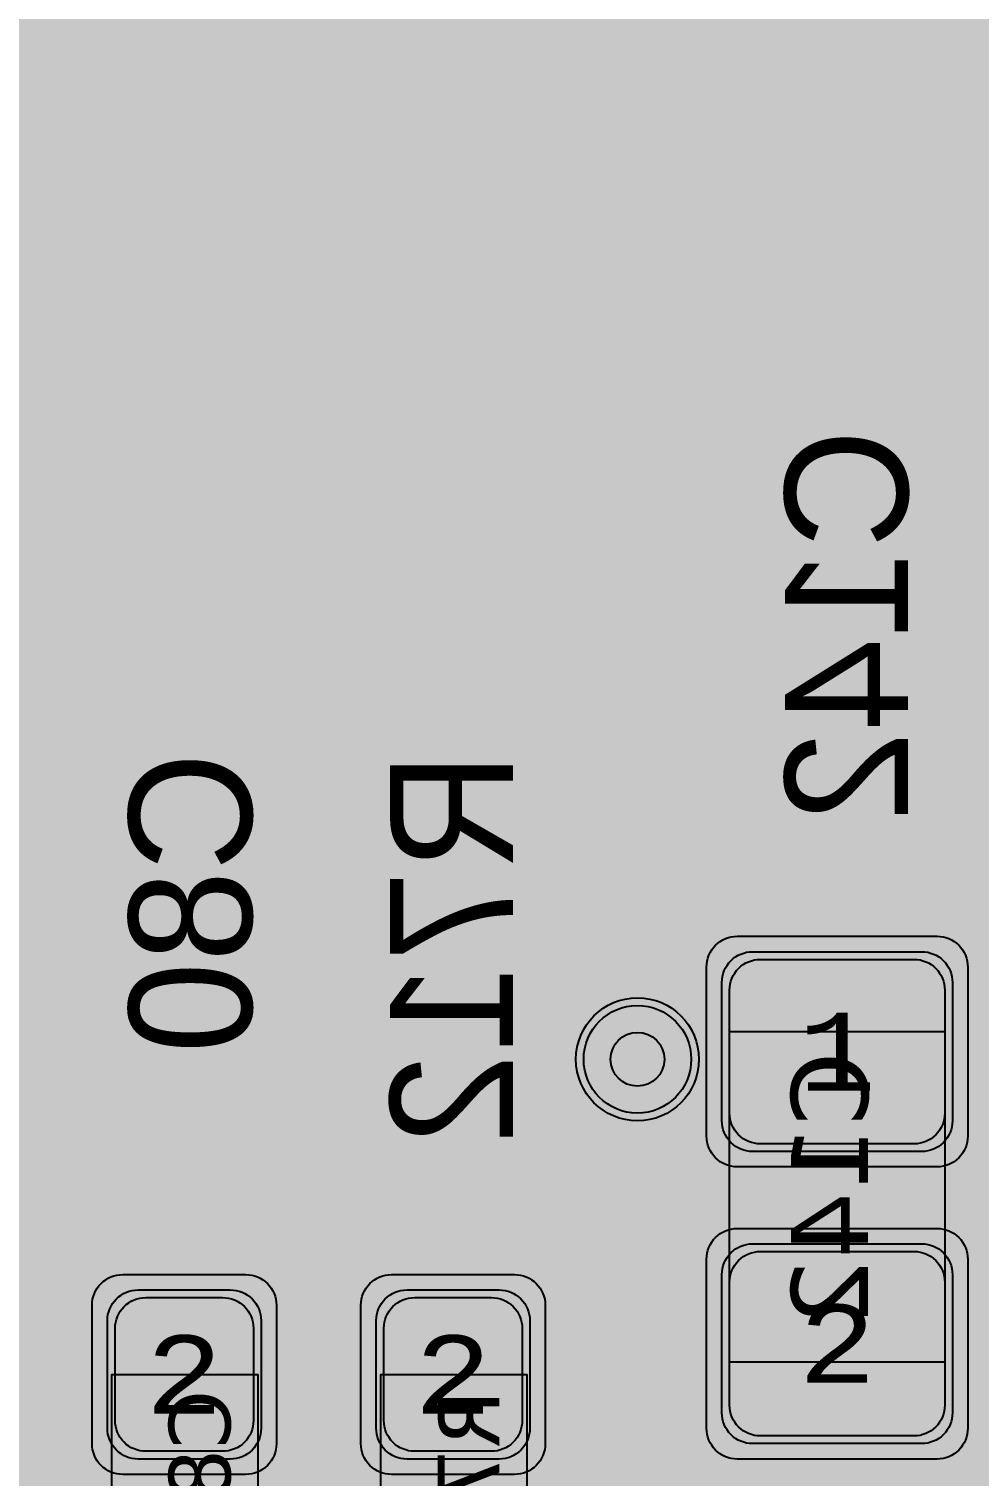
# Model space of a CAD drawing. Extents: x -28 to 199, y -61 to 255.
# Drawn here: x 102.24 to 108.42, y 158.69 to 168.1 of the extents above; entities that cross this region are included whole.
import ezdxf
from ezdxf.enums import TextEntityAlignment as Align

# ---------------------------------------------------------------- set-up
doc = ezdxf.new("R2010")
doc.units = 0
doc.header["$MEASUREMENT"] = 0
for name, color, linetype in [('ASSEMBLY_OUTLINES_BTM', 191, 'CONTINUOUS'), ('ASSEMBLY_PART_NUMBERS_BTM', 191, 'CONTINUOUS'), ('ASSEMBLY_PART_NUMBERS_TOP', 102, 'CONTINUOUS'), ('ASSEMBLY_REF_DES_BTM', 191, 'CONTINUOUS'), ('DRILL_DRAWING', 21, 'CONTINUOUS'), ('GENERATED_SILKSCREEN_BTM', 255, 'CONTINUOUS'), ('PART_PADS_SMD_BTM', 10, 'CONTINUOUS'), ('PIN_NUMBERS_BTM', 8, 'CONTINUOUS'), ('PIN_NUMBERS_TOP', 8, 'CONTINUOUS'), ('PLACEMENT_OUTLINES_BTM', 222, 'CONTINUOUS'), ('PLANE_DATA_LAYER_BOTTOM', 10, 'CONTINUOUS'), ('PLANE_DATA_LAYER_TOP', 150, 'CONTINUOUS'), ('PLANE_SHAPES_LAYER_2', 230, 'CONTINUOUS'), ('PLANE_SHAPES_LAYER_3', 81, 'CONTINUOUS'), ('PLANE_SHAPES_LAYER_BOTTOM', 10, 'CONTINUOUS'), ('PLANE_SHAPES_LAYER_TOP', 150, 'CONTINUOUS'), ('SILKSCREEN_OUTLINES_BTM', 211, 'CONTINUOUS'), ('SILKSCREEN_REF_DES_BTM', 211, 'CONTINUOUS'), ('SOLDERMASK_PADS_BTM', 12, 'CONTINUOUS'), ('SOLDERPASTE_PADS_BTM', 12, 'CONTINUOUS'), ('TRACES_LAYER_BOTTOM', 10, 'CONTINUOUS'), ('TRACES_LAYER_TOP', 150, 'CONTINUOUS'), ('VIA_HOLES_LAYER_2', 30, 'CONTINUOUS'), ('VIA_HOLES_LAYER_3', 30, 'CONTINUOUS'), ('VIA_HOLES_LAYER_BOTTOM', 30, 'CONTINUOUS'), ('VIA_HOLES_LAYER_TOP', 30, 'CONTINUOUS'), ('VIA_PADS_LAYER_2', 230, 'CONTINUOUS'), ('VIA_PADS_LAYER_3', 81, 'CONTINUOUS'), ('VIA_PADS_LAYER_BOTTOM', 10, 'CONTINUOUS'), ('VIA_PADS_LAYER_TOP', 150, 'CONTINUOUS')]:
    doc.layers.add(name, color=color, linetype=linetype)
doc.styles.add('COURIER_NEW', font='COUR.TTF')
doc.styles.add('VERDANA', font='verdana.TTF')
doc.styles.add('VERIBEST_GERBER_0', font='txt')

msp = doc.modelspace()

# ---------------------------------------------------------------- hatches: boundary and pattern name
at = {"layer": 'PLANE_DATA_LAYER_BOTTOM'}
h = msp.add_hatch(color=256, dxfattribs=at)
h.paths.add_polyline_path([(149, 169.0762, -0.414213562373095), (148.9238, 169), (147.000008, 169, 0.414213562373095), (147, 168.999992), (147, 168.9142, -0.414213562373095), (146.9238, 168.838), (146.916836, 168.838, 0.1989121654681667), (146.650257, 168.727579), (143.944996, 166.022318, -0.1989133663345656), (143.891114, 166), (137.250008, 166), (137.250004, 165.999999, -0.1462038582376008), (137.2082, 165.987508), (134.125814, 165.987508, 0.1989121654681667), (133.859235, 165.877087), (133.754466, 165.772318, -0.1989133663345372), (133.700584, 165.75), (130.8262, 165.75, -0.414213562373095), (130.75, 165.8262), (130.75, 166.249992, 0.414213562373095), (130.749992, 166.25), (120.250008, 166.25, 0.414213562373095), (120.25, 166.249992), (120.25, 164.5762, -0.414213562373095), (120.1738, 164.5), (119.753893, 164.5, -0.1385740107174841), (119.714013, 164.511269, 0.2825715138385524), (119.085987, 164.511269, -0.1385740107174437), (119.046107, 164.5), (108.750008, 164.5, 0.414213562373095), (108.75, 164.499992), (108.75, 161.5762, -0.414213562373095), (108.6738, 161.5), (108.5762, 161.5, -0.414213562373095), (108.5, 161.5762), (108.5, 161.9, 0.414213562373095), (108.05, 162.35), (106.95, 162.35, 0.3417826534714845), (106.514377, 162.012837, -0.4469152351943249), (106.413497, 161.960731, 0.4438706376830999), (105.620728, 161.556344, -0.3389471313174167), (105.54716, 161.5), (94.5762, 161.5, -0.414213562373095), (94.5, 161.5762), (94.5, 164.712074, -0.1989099556853327), (94.522318, 164.765955), (99.853553, 170.09719, 0.1989122151386037), (100, 170.450743), (100, 172.1738, -0.414213562373095), (100.0762, 172.25), (130.749992, 172.25, 0.414213562373095), (130.75, 172.250008), (130.75, 194.117184, -0.198909955685367), (130.772318, 194.171065), (131.344755, 194.743502, 0.1989121882725125), (131.469235, 195.044022), (131.469235, 198.379979, 0.1989121882725125), (131.344755, 198.680499), (130.772318, 199.252936, -0.198909955685367), (130.75, 199.306817), (130.75, 214.914737, -0.414213562373095), (130.8262, 214.990937), (147.279128, 214.990937, -0.1989133663345656), (147.33301, 214.968619), (148.977682, 213.323947, -0.198909955685367), (149, 213.270066)], flags=0)
h.paths.add_polyline_path([(110.25, 165.75, -0.9999999999999999), (112.25, 165.75, -0.9999999999999999)], flags=0)
h.paths.add_polyline_path([(113.75, 169.75, -0.9999999999999999), (116.75, 169.75, -0.9999999999999999)], flags=0)
h.paths.add_polyline_path([(118.5, 169.75, -0.9999999999999999), (121.5, 169.75, -0.9999999999999999)], flags=0)
h.paths.add_polyline_path([(134.21, 170.75, 0.414213562373095), (134.46, 171), (134.46, 172.5, 0.414213562373095), (134.21, 172.75), (132.71, 172.75, 0.414213562373095), (132.46, 172.5), (132.46, 171, 0.414213562373095), (132.71, 170.75)], flags=0)
h.paths.add_polyline_path([(134.21, 177, 0.414213562373095), (134.46, 177.25), (134.46, 178.75, 0.414213562373095), (134.21, 179), (132.71, 179, 0.414213562373095), (132.46, 178.75), (132.46, 177.25, 0.414213562373095), (132.71, 177)], flags=0)
h.paths.add_polyline_path([(134.21, 183.25, 0.414213562373095), (134.46, 183.5), (134.46, 185, 0.414213562373095), (134.21, 185.25), (132.71, 185.25, 0.414213562373095), (132.46, 185), (132.46, 183.5, 0.414213562373095), (132.71, 183.25)], flags=0)
h.paths.add_polyline_path([(132.46, 190.5, -0.9999999999999999), (134.46, 190.5, -0.9999999999999999)], flags=0)
h.paths.add_polyline_path([(132.46, 196.75, -0.9999999999999999), (134.46, 196.75, -0.9999999999999999)], flags=0)
h.paths.add_polyline_path([(135, 171.75, -0.9999999999999999), (137, 171.75, -0.9999999999999999)], flags=0)
h.paths.add_polyline_path([(135, 178, -0.9999999999999999), (137, 178, -0.9999999999999999)], flags=0)
h.paths.add_polyline_path([(135, 184.25, -0.9999999999999999), (137, 184.25, -0.9999999999999999)], flags=0)
h.paths.add_polyline_path([(135, 190.5, -0.9999999999999999), (137, 190.5, -0.9999999999999999)], flags=0)
h.paths.add_polyline_path([(135, 196.75, -0.9999999999999999), (137, 196.75, -0.9999999999999999)], flags=0)
h.paths.add_polyline_path([(139.749992, 169, 0.414213562373095), (139.75, 169.000008), (139.75, 198.249992, 0.414213562373095), (139.749992, 198.25), (137.250008, 198.25, 0.414213562373095), (137.25, 198.249992), (137.25, 169.000008, 0.414213562373095), (137.250008, 169)], flags=0)
h.paths.add_polyline_path([(142.1, 210.3, -0.9999999999999999), (143.29999999999998, 210.3, -0.9999999999999999)], flags=0)
h.paths.add_polyline_path([(144.1, 179.2, 0.1385725087961841), (144.011269, 179.514013, -0.1385740107174031), (144, 179.553893), (144, 192.314146, 0.1989122151386141), (143.853553, 192.667699), (142.111055, 194.410197, 0.0466846266150895), (142.039326, 194.469652, -0.0466839603697562), (142.028394, 194.478712), (141.903793, 194.603313, -0.1385728852908003), (141.883563, 194.639481, 0.8890740124386082), (140.7, 194.500003), (140.7, 194.499999, 0.3470511284967519), (141.160519, 193.916437, -0.1385728852908476), (141.196687, 193.896207), (141.389803, 193.703091, 0.0466846266150975), (141.461532, 193.643636, -0.0466839603697036), (141.472464, 193.634576), (142.977682, 192.129358, -0.198909955685367), (143, 192.075477), (143, 179.553893, -0.1385740107174032), (142.988731, 179.514013, 0.1385725087961841), (142.9, 179.2, 0.9999999999999999)], flags=0)
h.paths.add_polyline_path([(143, 169, -0.9999999999999999), (145, 169, -0.9999999999999999)], flags=0)
h.paths.add_polyline_path([(145.3, 169.7, -0.9999999999999999), (146.5, 169.7, -0.9999999999999999)], flags=0)
h.paths.add_polyline_path([(144.5, 206.75, -0.9999999999999999), (146.5, 206.75, -0.9999999999999999)], flags=0)
h.paths.add_polyline_path([(145.6, 187.2, -0.9999999999999999), (146.79999999999998, 187.2, -0.9999999999999999)], flags=0)
h.paths.add_polyline_path([(148.111269, 212.585987, 0.1385725087961841), (148.2, 212.9, 0.9999999999999999), (147, 212.9, 0.1385725087961841), (147.088731, 212.585987, -0.1385740107174032), (147.1, 212.546107), (147.1, 211.353893, -0.1385740107174842), (147.088731, 211.314013, 0.1385725087961739), (147, 211, 0.9999999999999999), (148.2, 211, 0.1385725087961739), (148.111269, 211.314013, -0.1385740107174841), (148.1, 211.353893), (148.1, 212.546107, -0.1385740107174031)], flags=0)
h.paths.add_polyline_path([(145.75, 199.25, -0.9999999999999999), (148.75, 199.25, -0.9999999999999999)], flags=0)
h.paths.add_polyline_path([(146.551388, 201.672619, 6.595924566415619), (145.922619, 202.301388, -0.1217123035593108), (145.931388, 202.265899), (145.931388, 202.265898, -0.5165321972622035), (145.830039, 202.193968, 0.5165316951389798), (144.5, 201.250001), (144.5, 201.25, 0.9999999999999999), (146.5, 201.25), (146.5, 201.250002, 0.0842844278408749), (146.443968, 201.580039, -0.6810727290850475)], flags=0)
for points in [[(107, 161.85), (106.57792, 162.27208)], [(108, 161.85), (108.42208, 162.27208)]]:
    msp.add_hatch(color=256, dxfattribs=at).paths.add_polyline_path(points, is_closed=False, flags=0)
at = {"layer": 'PLANE_DATA_LAYER_TOP'}
h = msp.add_hatch(color=256, dxfattribs=at)
h.paths.add_polyline_path([(124.75, 168.146713, -0.5656896934356785), (124.638043, 168.079423, 0.1227209891215062), (124.403418, 168.137891), (120.354104, 168.137891, -0.8926686709466823), (120.336985, 168.288343, 8.788690966337814), (119.663015, 168.288343, -0.8926686709466823), (119.645896, 168.137891), (115.604104, 168.137891, -0.8926686709466823), (115.586985, 168.288343, 8.788690966337814), (114.913015, 168.288343, -0.8926686709466823), (114.895896, 168.137891), (111.035516, 168.137891, 0.1989122151386141), (110.681963, 167.991444), (103.462837, 160.772318, -0.1989133663344686), (103.408955, 160.75), (101.908538, 160.75, -0.1989147790761748), (101.854656, 160.772319), (101.269424, 161.357553, 0.1989122151386141), (100.915871, 161.504), (100.084129, 161.504, 0.1989122151386141), (99.730576, 161.357553), (99.145344, 160.772319, -0.1989147790761748), (99.091462, 160.75), (94.95, 160.75, 0.1989122151386141), (94.596447, 160.603553), (94.515212, 160.522318, -0.1989133663345028), (94.46133, 160.5), (86.500008, 160.5, 0.414213562373095), (86.5, 160.499992), (86.5, 154.091244, -0.1989099556853327), (86.477682, 154.037363), (84.433464, 151.993145, -0.1989133663344342), (84.379582, 151.970827), (78.485734, 151.970827, 0.1989122151386171), (78.132181, 151.82438), (71.080119, 144.772318, -0.1989133663345171), (71.026237, 144.75), (54.676166, 144.75, -0.7996942034349416), (54.643477, 144.895032, 0.2895657790381576), (55.5, 146.25, 0.9999999999999999), (52.5, 146.25, 0.2895657790381576), (53.356523, 144.895032, -0.7996942034349416), (53.323834, 144.75), (48.676166, 144.75, -0.7996942034349416), (48.643477, 144.895032, 0.2895657790381576), (49.5, 146.25, 0.9999999999999999), (46.5, 146.25, 0.2895657790381576), (47.356523, 144.895032, -0.7996942034349416), (47.323834, 144.75), (44.8262, 144.75, -0.414213562373095), (44.75, 144.8262), (44.75, 147.9238, -0.414213562373095), (44.8262, 148), (53.749992, 148, 0.414213562373095), (53.75, 148.000008), (53.75, 149.9238, -0.414213562373095), (53.8262, 150), (61.187927, 150, -0.414213562373095), (61.264127, 149.9238), (61.264127, 149.923798, -0.0405672307519167), (61.263127, 149.911494, 1.176947754236353), (63.236873, 149.911494, -0.0405672307519167), (63.235873, 149.923798), (63.235873, 149.9238, -0.414213562373095), (63.312073, 150), (72.999992, 150, 0.414213562373095), (73, 150.000008), (73, 154.150284, -0.1989099556853327), (73.022318, 154.204165), (75.85595, 157.037797, 0.1989122151386037), (76.002397, 157.39135), (76.002397, 161.4122, -0.1989099556853327), (76.024715, 161.466081), (76.331209, 161.772575, -0.5228816160298612), (76.454384, 161.750393, 0.5064656880077311), (77.401677, 161.554293, -0.7354544890693883), (77.526844, 161.480151, 0.0581222504442221), (77.5, 161.250005), (77.5, 161.249999, 0.088914327412649), (77.562258, 160.902667, -0.0889129128178341), (77.567002, 160.8762, -0.414213562373095), (77.490802, 160.8), (77.353893, 160.8, -0.1385740107174436), (77.314013, 160.811269, 1.7877343018547802), (77.314013, 159.788731, -0.1385740107174436), (77.353893, 159.8), (77.840585, 159.8, -0.1095339490364452), (77.872793, 159.792859, 0.1095328433829557), (78.084129, 159.746), (79.766632, 159.746, 0.1989122151386141), (80.120185, 159.892447), (90.80542, 170.577682, -0.1989133663344345), (90.859302, 170.6), (95.046107, 170.6, -0.1385740107174437), (95.085987, 170.588731, 0.7330492814130509), (95.950588, 171.338437, -0.1025242213821264), (95.944313, 171.368718), (95.944313, 171.368719, -0.414213562373095), (96.020513, 171.444919), (122.449404, 171.444919, -0.198913366334503), (122.503286, 171.422601), (124.727682, 169.198205, -0.1989099556853327), (124.75, 169.144324)], flags=0)
h.paths.add_polyline_path([(77.599731, 156.314666, 0.7968145925695695), (79.5, 156.749999), (79.5, 156.75, 0.8244223034271635), (77.572739, 157.124415, -0.5540613420985587), (77.445503, 157.101904, 2.736653672139751), (77.471278, 156.328655, -0.5540650235894272)], flags=0)
h.paths.add_polyline_path([(105.164448, 164.71788, 0.414213562373095), (105.414448, 164.96788), (105.414448, 168.372211, 0.414213562373095), (105.164448, 168.622211), (91.038672, 168.622211, 0.414213562373095), (90.788672, 168.372211), (90.788672, 164.96788, 0.414213562373095), (91.038672, 164.71788)], flags=0)
at = {"layer": 'PLANE_SHAPES_LAYER_2'}
h = msp.add_hatch(color=256, dxfattribs=at)
h.paths.add_polyline_path([(169.5, 129.25), (149.5, 129.25), (142.25, 122), (142.25, 90.5), (147.5, 90.5), (147.5, 80), (154, 80), (154, 69.25), (131.75, 69.25), (131.75, 73.25), (121.25, 73.25), (121.25, 81), (110.5, 81), (110.5, 125.75), (106.5, 125.75), (106.5, 128.75), (93.5, 128.75), (93.5, 120.25), (91.75, 120.25), (91.75, 121.5), (80, 121.5), (80, 118.25), (73.25, 118.25), (73.25, 124.5), (67.5, 124.5), (67.5, 128), (57.75, 128), (57.75, 120.25), (55.25, 120.25), (55.25, 121.5), (47.5, 121.5), (47.5, 119), (35, 119), (35, 134.75), (32.75, 134.75), (32.75, 159.75), (29.25, 159.75), (29.25, 175.25), (22.5, 175.25), (22.5, 195.25), (17.25, 195.25), (17.25, 198), (22.5, 198), (22.5, 216.5), (40.25, 216.5), (40.25, 235.5), (54.5, 235.5), (54.5, 254), (87.25, 254), (87.25, 236.25), (86.25, 236.25), (86.25, 228.75), (81, 228.75), (81, 218.75), (95.25, 218.75), (95.25, 194.5), (87, 194.5), (87, 172), (131.1, 172), (131.1, 208.75), (115.5, 208.75), (115.5, 213.75), (106.75, 213.75), (106.75, 218.75), (110.25, 222.25), (110.25, 226.25), (142.5, 226.25), (142.5, 221.5), (160.5, 221.5), (160.5, 240.75), (169.5, 240.75)])
h.paths.add_polyline_path([(35.5, 149.5), (41.75, 149.5), (41.75, 152), (39.25, 152), (39.25, 154), (37.75, 154), (37.75, 152), (35.5, 152)], flags=16)
h.paths.add_polyline_path([(37.5, 125.75), (37.5, 128.75), (42.75, 128.75), (42.75, 125.75)], flags=16)
h.paths.add_polyline_path([(52, 127.75), (52, 130.75), (54.25, 130.75), (54.25, 127.75)], flags=16)
h.paths.add_polyline_path([(50.75, 219.5), (50.75, 226.5), (71.75, 226.5), (71.75, 219.5)], flags=16)
h.paths.add_polyline_path([(66.5, 150.75), (66.5, 177.5), (72.25, 177.5), (72.25, 150.75)], flags=16)
h.paths.add_polyline_path([(47.25, 185.25), (73, 185.25), (73, 188.25), (70.25, 188.25), (70.25, 191), (47.25, 191)], flags=16)
h.paths.add_polyline_path([(84.5, 208), (84.5, 212.75), (85, 212.75), (85, 208)], flags=16)
h.paths.add_polyline_path([(61.5, 137.25), (87.75, 137.25), (87.75, 140.5), (84.75, 140.5), (84.75, 143), (61.5, 143)], flags=16)
h.paths.add_polyline_path([(88.75, 127), (88.75, 130), (91, 130), (91, 127)], flags=16)
h.paths.add_polyline_path([(85.5, 130.25), (85.5, 132.5), (91, 132.5), (91, 130.25)], flags=16)
h.paths.add_polyline_path([(108.75, 142.25), (135.75, 142.25), (135.75, 145.75), (132.25, 145.75), (132.25, 149), (108.75, 149)], flags=16)
h.paths.add_polyline_path([(114.25, 126.75), (140.75, 126.75), (140.75, 129.75), (137.25, 129.75), (137.25, 133), (114.25, 133)], flags=16)
h.paths.add_polyline_path([(155.25, 180.25), (166.25, 180.25), (166.25, 186.25), (152.25, 186.25), (152.25, 183), (155.25, 183)], flags=16)
at = {"layer": 'PLANE_SHAPES_LAYER_3'}
h = msp.add_hatch(color=256, dxfattribs=at)
h.paths.add_polyline_path([(169.5, 129.25), (149.5, 129.25), (142.25, 122), (142.25, 90.5), (147.5, 90.5), (147.5, 80), (154, 80), (154, 69.25), (131.75, 69.25), (131.75, 73.25), (121.25, 73.25), (121.25, 81), (110.5, 81), (110.5, 125.75), (106.5, 125.75), (106.5, 128.75), (93.5, 128.75), (93.5, 120.25), (91.75, 120.25), (91.75, 121.5), (80, 121.5), (80, 118.25), (73.25, 118.25), (73.25, 124.5), (67.5, 124.5), (67.5, 127.75), (58.25, 127.75), (58.25, 130.25), (88.75, 130.25), (88.75, 127), (91, 127), (91, 132.5), (55, 132.5), (55, 131.25), (52, 131.25), (52, 127.75), (55, 127.75), (55, 127.25), (57.75, 127.25), (57.75, 120.25), (55.25, 120.25), (55.25, 121.5), (47.5, 121.5), (47.5, 119), (35, 119), (35, 134.75), (32.75, 134.75), (32.75, 159.75), (29.25, 159.75), (29.25, 175.25), (22.5, 175.25), (22.5, 195.25), (17.25, 195.25), (17.25, 198), (22.5, 198), (22.5, 216.5), (40.25, 216.5), (40.25, 235.5), (54.5, 235.5), (54.5, 254), (87.25, 254), (87.25, 236.25), (86.25, 236.25), (86.25, 228.75), (81, 228.75), (81, 218.75), (95.25, 218.75), (95.25, 194.5), (87, 194.5), (87, 172), (131.1, 172), (131.1, 208.75), (115.5, 208.75), (115.5, 213.75), (106.75, 213.75), (106.75, 218.75), (110.25, 222.25), (110.25, 226.25), (142.5, 226.25), (142.5, 221.5), (160.5, 221.5), (160.5, 240.75), (169.5, 240.75)])
h.paths.add_polyline_path([(35.5, 149.5), (41.75, 149.5), (41.75, 152), (39.25, 152), (39.25, 154), (37.75, 154), (37.75, 152), (35.5, 152)], flags=16)
h.paths.add_polyline_path([(37.5, 125.75), (37.5, 128.75), (42.75, 128.75), (42.75, 125.75)], flags=16)
h.paths.add_polyline_path([(50.75, 219.5), (50.75, 226.5), (71.75, 226.5), (71.75, 219.5)], flags=16)
h.paths.add_polyline_path([(66.5, 150.75), (66.5, 177.5), (72.25, 177.5), (72.25, 150.75)], flags=16)
h.paths.add_polyline_path([(47.25, 185.25), (73, 185.25), (73, 188.25), (70.25, 188.25), (70.25, 191), (47.25, 191)], flags=16)
h.paths.add_polyline_path([(84.5, 208), (84.5, 212.75), (85, 212.75), (85, 208)], flags=16)
h.paths.add_polyline_path([(61.5, 137.25), (87.75, 137.25), (87.75, 140.5), (84.75, 140.5), (84.75, 143), (61.5, 143)], flags=16)
h.paths.add_polyline_path([(108.75, 142.25), (135.75, 142.25), (135.75, 145.75), (132.25, 145.75), (132.25, 149), (108.75, 149)], flags=16)
h.paths.add_polyline_path([(114.25, 126.75), (140.75, 126.75), (140.75, 129.75), (137.25, 129.75), (137.25, 133), (114.25, 133)], flags=16)
h.paths.add_polyline_path([(155.25, 180.25), (166.25, 180.25), (166.25, 186.25), (152.25, 186.25), (152.25, 183), (155.25, 183)], flags=16)
at = {"layer": 'VIA_HOLES_LAYER_2'}
h = msp.add_hatch(color=256, dxfattribs=at)
edge = h.paths.add_edge_path()
edge.add_arc((106.2, 161.4), 0.175, 0, 360)
at = {"layer": 'VIA_HOLES_LAYER_3'}
h = msp.add_hatch(color=256, dxfattribs=at)
edge = h.paths.add_edge_path()
edge.add_arc((106.2, 161.4), 0.175, 0, 360)
at = {"layer": 'VIA_HOLES_LAYER_BOTTOM'}
h = msp.add_hatch(color=256, dxfattribs=at)
edge = h.paths.add_edge_path()
edge.add_arc((106.2, 161.4), 0.175, 0, 360)
at = {"layer": 'VIA_HOLES_LAYER_TOP'}
h = msp.add_hatch(color=256, dxfattribs=at)
edge = h.paths.add_edge_path()
edge.add_arc((106.2, 161.4), 0.175, 0, 360)

# ---------------------------------------------------------------- linework, layer by layer
at = {"layer": 'ASSEMBLY_OUTLINES_BTM'}
for points in [[(106.8, 159.43), (106.8, 161.58), (108.2, 161.58), (108.2, 159.43)], [(102.78, 157.65), (102.78, 159.35), (103.73, 159.35), (103.73, 157.65)], [(104.53, 157.65), (104.53, 159.35), (105.48, 159.35), (105.48, 157.65)]]:
    msp.add_lwpolyline(points, close=True, dxfattribs=at)
at = {"layer": 'GENERATED_SILKSCREEN_BTM', "const_width": 0.15}
for points in [[(107.9536, 165.25), (107.844, 165.3844), (107.8416, 165.3884), (107.8384, 165.3892), (107.8352, 165.3908), (107.8312, 165.3916), (107.2824, 165.3916), (107.2784, 165.3908), (107.2752, 165.3892), (107.2736, 165.3876), (107.272, 165.3868), (107.2696, 165.3844), (107.16, 165.25), (107.1592, 165.2476), (107.1584, 165.2452), (107.1576, 165.2444), (107.1568, 165.2412), (107.1568, 164.9716), (107.1576, 164.9676), (107.1584, 164.966), (107.1592, 164.9636), (107.16, 164.9612), (107.2696, 164.826), (107.2736, 164.8228), (107.28, 164.8212), (107.284, 164.822), (107.2888, 164.8236), (107.292, 164.826), (107.2952, 164.83), (107.2976, 164.834), (107.2984, 164.838), (107.2984, 164.842), (107.296, 164.8452), (107.1896, 164.9772), (107.1896, 165.2356), (107.2904, 165.3588), (107.8232, 165.3588), (107.924, 165.2356), (107.924, 164.9772), (107.8176, 164.8452), (107.816, 164.842), (107.8152, 164.838), (107.816, 164.834), (107.8184, 164.83), (107.8216, 164.826), (107.8256, 164.8236), (107.8296, 164.822), (107.8352, 164.8212), (107.84, 164.8228), (107.844, 164.826), (107.9536, 164.9612), (107.9552, 164.9644), (107.956, 164.9652), (107.956, 164.9676), (107.9568, 164.9684), (107.9568, 164.9692), (107.9568, 164.9716), (107.9568, 165.2412), (107.956, 165.2444), (107.9552, 165.2476), (107.9536, 165.25)], [(107.924, 164.522), (107.9256, 164.5284), (107.9288, 164.5316), (107.9344, 164.534), (107.9408, 164.5348), (107.9464, 164.534), (107.952, 164.5316), (107.956, 164.5284), (107.9568, 164.522), (107.9568, 164.21), (107.956, 164.2044), (107.952, 164.1996), (107.9464, 164.1972), (107.9408, 164.1964), (107.9344, 164.1972), (107.9288, 164.1996), (107.9256, 164.2044), (107.924, 164.21), (107.924, 164.3508), (107.1728, 164.3508), (107.1672, 164.3516), (107.1632, 164.354), (107.1608, 164.358), (107.16, 164.3636), (107.1592, 164.3676), (107.1592, 164.3716), (107.1608, 164.3748), (107.164, 164.378), (107.3832, 164.534), (107.3888, 164.5364), (107.3944, 164.5364), (107.3992, 164.534), (107.4032, 164.53), (107.4064, 164.5252), (107.408, 164.5196), (107.408, 164.5164), (107.4064, 164.514), (107.4048, 164.5116), (107.4024, 164.51), (107.2232, 164.382), (107.924, 164.382), (107.924, 164.522)], [(107.9408, 163.4236), (107.9472, 163.4228), (107.9512, 163.4188), (107.9536, 163.4132), (107.9544, 163.4076), (107.9536, 163.402), (107.9512, 163.3972), (107.9472, 163.3932), (107.9408, 163.3916), (107.6984, 163.3916), (107.6984, 163.354), (107.6968, 163.3484), (107.6936, 163.3436), (107.688, 163.3412), (107.6824, 163.3404), (107.676, 163.3412), (107.6704, 163.3436), (107.6664, 163.3484), (107.6656, 163.354), (107.6656, 163.3916), (107.1952, 163.3916), (107.1912, 163.3924), (107.188, 163.394), (107.1848, 163.398), (107.1824, 163.402), (107.1808, 163.4068), (107.18, 163.4116), (107.1808, 163.4156), (107.184, 163.4196), (107.6696, 163.9052), (107.6744, 163.9084), (107.6792, 163.91), (107.684, 163.9092), (107.6896, 163.906), (107.6936, 163.9044), (107.696, 163.9012), (107.6976, 163.898), (107.6984, 163.894), (107.6984, 163.4236), (107.9408, 163.4236)], [(107.6656, 163.854), (107.236, 163.4236), (107.6656, 163.4236), (107.6656, 163.854)], [(103.6836, 163.1504), (103.574, 163.2848), (103.5716, 163.2888), (103.5684, 163.2896), (103.5652, 163.2912), (103.5612, 163.292), (103.0124, 163.292), (103.0084, 163.2912), (103.0052, 163.2896), (103.0036, 163.288), (103.002, 163.2872), (102.9996, 163.2848), (102.89, 163.1504), (102.8892, 163.148), (102.8884, 163.1456), (102.8876, 163.1448), (102.8868, 163.1416), (102.8868, 162.872), (102.8876, 162.868), (102.8884, 162.8664), (102.8892, 162.864), (102.89, 162.8616), (102.9996, 162.7264), (103.0036, 162.7232), (103.01, 162.7216), (103.014, 162.7224), (103.0188, 162.724), (103.022, 162.7264), (103.0252, 162.7304), (103.0276, 162.7344), (103.0284, 162.7384), (103.0284, 162.7424), (103.026, 162.7456), (102.9196, 162.8776), (102.9196, 163.136), (103.0204, 163.2592), (103.5532, 163.2592), (103.654, 163.136), (103.654, 162.8776), (103.5476, 162.7456), (103.546, 162.7424), (103.5452, 162.7384), (103.546, 162.7344), (103.5484, 162.7304), (103.5516, 162.7264), (103.5556, 162.724), (103.5596, 162.7224), (103.5652, 162.7216), (103.57, 162.7232), (103.574, 162.7264), (103.6836, 162.8616), (103.6852, 162.8648), (103.686, 162.8656), (103.686, 162.868), (103.6868, 162.8688), (103.6868, 162.8696), (103.6868, 162.872), (103.6868, 163.1416), (103.686, 163.1448), (103.6852, 163.148), (103.6836, 163.1504)], [(104.8908, 162.7252), (104.8892, 162.7228), (104.8852, 162.722), (104.8812, 162.7196), (104.8772, 162.7196), (104.7124, 162.7196), (104.7084, 162.7196), (104.706, 162.722), (104.7036, 162.722), (104.7028, 162.7228), (104.702, 162.7236), (104.6996, 162.7252), (104.59, 162.8612), (104.5884, 162.8652), (104.5876, 162.8676), (104.5868, 162.8716), (104.5868, 163.2748), (104.5884, 163.282), (104.5924, 163.286), (104.5972, 163.2908), (104.6028, 163.2924), (105.3708, 163.2924), (105.3772, 163.2908), (105.3812, 163.2868), (105.3836, 163.282), (105.3844, 163.2764), (105.3836, 163.27), (105.3812, 163.2644), (105.3772, 163.2604), (105.3708, 163.2588), (105.0028, 163.2588), (105.0028, 162.8828), (105.3756, 162.7516), (105.3812, 162.7484), (105.3844, 162.7428), (105.3852, 162.7364), (105.3836, 162.7316), (105.3812, 162.7268), (105.3764, 162.7228), (105.3716, 162.7204), (105.3652, 162.722), (104.9924, 162.8532), (104.8908, 162.7252)], [(104.6196, 163.2588), (104.6196, 162.8756), (104.7204, 162.7516), (104.8692, 162.7516), (104.9708, 162.8756), (104.9708, 163.2588), (104.6196, 163.2588)], [(107.16, 162.722), (107.2696, 162.5876), (107.2736, 162.5852), (107.2768, 162.5844), (107.2792, 162.5828), (107.2824, 162.582), (107.392, 162.582), (107.3944, 162.5828), (107.4, 162.5844), (107.404, 162.5852), (107.4056, 162.5876), (107.8384, 163.1204), (107.924, 163.1204), (107.924, 162.598), (107.9256, 162.5924), (107.9288, 162.5876), (107.9344, 162.5852), (107.9408, 162.5844), (107.9464, 162.5852), (107.952, 162.5876), (107.9552, 162.5924), (107.9568, 162.598), (107.9568, 163.1372), (107.9552, 163.1436), (107.9512, 163.1476), (107.9472, 163.1516), (107.9408, 163.1532), (107.8312, 163.1532), (107.8288, 163.1524), (107.8232, 163.1508), (107.8208, 163.1492), (107.8192, 163.1476), (107.8176, 163.146), (107.384, 162.614), (107.2904, 162.614), (107.1896, 162.7388), (107.1896, 162.9972), (107.296, 163.1276), (107.2976, 163.1332), (107.2968, 163.138), (107.2944, 163.1436), (107.2896, 163.1468), (107.2848, 163.15), (107.2792, 163.1508), (107.2736, 163.15), (107.2696, 163.146), (107.16, 163.0116), (107.1592, 163.0084), (107.1584, 163.006), (107.1576, 163.0052), (107.1568, 163.002), (107.1568, 162.7324), (107.1576, 162.7292), (107.1576, 162.7284), (107.1584, 162.7276), (107.1592, 162.7252), (107.16, 162.722)], [(105.3628, 162.4252), (105.3684, 162.4268), (105.374, 162.426), (105.3788, 162.422), (105.382, 162.418), (105.3836, 162.4124), (105.3844, 162.4068), (105.382, 162.402), (105.378, 162.398), (104.6108, 161.9668), (104.6068, 161.9652), (104.6036, 161.9652), (104.6004, 161.9652), (104.5972, 161.9668), (104.5924, 161.9692), (104.5892, 161.9724), (104.5876, 161.9764), (104.5868, 161.9804), (104.5868, 162.5204), (104.5884, 162.526), (104.5924, 162.53), (104.5972, 162.5332), (104.6036, 162.534), (104.6092, 162.5332), (104.6148, 162.53), (104.6188, 162.526), (104.6196, 162.5204), (104.6196, 162.0076), (105.3628, 162.4252)], [(103.182, 162.0008), (103.2588, 162.0264), (103.3356, 162.0008), (103.338, 162.0008), (103.3412, 162), (103.5884, 162), (103.5908, 162), (103.5932, 162.0008), (103.5964, 162.0016), (103.5996, 162.0048), (103.682, 162.0848), (103.6852, 162.088), (103.686, 162.0928), (103.6868, 162.096), (103.6868, 162.3896), (103.6868, 162.392), (103.686, 162.3944), (103.6852, 162.3976), (103.682, 162.4008), (103.5996, 162.4808), (103.5964, 162.484), (103.5932, 162.4856), (103.5884, 162.4856), (103.3412, 162.4856), (103.338, 162.4856), (103.3364, 162.4856), (103.3356, 162.4848), (103.2588, 162.4592), (103.182, 162.4848), (103.1812, 162.4856), (103.1764, 162.4856), (102.9844, 162.4856), (102.9812, 162.4856), (102.9772, 162.484), (102.9732, 162.4808), (102.8908, 162.4008), (102.8884, 162.3976), (102.8876, 162.3944), (102.8868, 162.392), (102.8868, 162.3896), (102.8868, 162.096), (102.8876, 162.0928), (102.8884, 162.088), (102.8908, 162.0848), (102.9732, 162.0048), (102.978, 162.0016), (102.9812, 162.0008), (102.9844, 162), (103.1764, 162), (103.1796, 162), (103.1812, 162.0008), (103.182, 162.0008)], [(102.9932, 162.4536), (103.1748, 162.4536), (103.2436, 162.432), (103.2436, 162.0552), (103.1748, 162.032), (102.9932, 162.032), (102.9196, 162.1024), (102.9196, 162.3816), (102.9932, 162.4536)], [(103.3444, 162.4536), (103.5812, 162.4536), (103.654, 162.3816), (103.654, 162.1024), (103.5812, 162.032), (103.3444, 162.032), (103.2756, 162.0552), (103.2756, 162.432), (103.3444, 162.4536)], [(102.9996, 161.7816), (102.89, 161.6472), (102.8892, 161.644), (102.8884, 161.6416), (102.8876, 161.6408), (102.8868, 161.6376), (102.8868, 161.368), (102.8876, 161.3648), (102.8876, 161.364), (102.8884, 161.3632), (102.8892, 161.3608), (102.89, 161.3576), (102.9996, 161.2232), (103.0036, 161.2208), (103.0068, 161.22), (103.0092, 161.2184), (103.0124, 161.2176), (103.5612, 161.2176), (103.5636, 161.2184), (103.5692, 161.22), (103.5708, 161.2208), (103.574, 161.2232), (103.6836, 161.3576), (103.6844, 161.3608), (103.6852, 161.3624), (103.686, 161.364), (103.6868, 161.3656), (103.6868, 161.368), (103.6868, 161.6376), (103.686, 161.6408), (103.6852, 161.644), (103.6836, 161.6472), (103.574, 161.7816), (103.5724, 161.7832), (103.5716, 161.7848), (103.5692, 161.7864), (103.5636, 161.788), (103.5612, 161.7888), (103.0124, 161.7888), (103.0092, 161.788), (103.0068, 161.7864), (103.0036, 161.7848), (102.9996, 161.7816)], [(103.0204, 161.756), (103.5532, 161.756), (103.5932, 161.7088), (102.962, 161.3216), (102.9196, 161.3744), (102.9196, 161.6328), (103.0204, 161.756)], [(103.614, 161.6832), (103.654, 161.6328), (103.654, 161.3744), (103.5532, 161.2496), (103.0204, 161.2496), (102.9828, 161.2968), (103.614, 161.6832)], [(105.354, 161.6644), (105.3556, 161.6708), (105.3588, 161.674), (105.3644, 161.6764), (105.3708, 161.6772), (105.3764, 161.6764), (105.382, 161.674), (105.386, 161.6708), (105.3868, 161.6644), (105.3868, 161.3524), (105.386, 161.3468), (105.382, 161.342), (105.3764, 161.3396), (105.3708, 161.3388), (105.3644, 161.3396), (105.3588, 161.342), (105.3556, 161.3468), (105.354, 161.3524), (105.354, 161.4932), (104.6028, 161.4932), (104.5972, 161.494), (104.5932, 161.4964), (104.5908, 161.5004), (104.59, 161.506), (104.5892, 161.51), (104.5892, 161.514), (104.5908, 161.5172), (104.594, 161.5204), (104.8132, 161.6764), (104.8188, 161.6788), (104.8244, 161.6788), (104.8292, 161.6764), (104.8332, 161.6724), (104.8364, 161.6676), (104.838, 161.662), (104.838, 161.6588), (104.8364, 161.6564), (104.8348, 161.654), (104.8324, 161.6524), (104.6532, 161.5244), (105.354, 161.5244), (105.354, 161.6644)], [(104.59, 160.6204), (104.6996, 160.486), (104.7036, 160.4836), (104.7068, 160.4828), (104.7092, 160.4812), (104.7124, 160.4804), (104.822, 160.4804), (104.8244, 160.4812), (104.83, 160.4828), (104.834, 160.4836), (104.8356, 160.486), (105.2684, 161.0188), (105.354, 161.0188), (105.354, 160.4964), (105.3556, 160.4908), (105.3588, 160.486), (105.3644, 160.4836), (105.3708, 160.4828), (105.3764, 160.4836), (105.382, 160.486), (105.3852, 160.4908), (105.3868, 160.4964), (105.3868, 161.0356), (105.3852, 161.042), (105.3812, 161.046), (105.3772, 161.05), (105.3708, 161.0516), (105.2612, 161.0516), (105.2588, 161.0508), (105.2532, 161.0492), (105.2508, 161.0476), (105.2492, 161.046), (105.2476, 161.0444), (104.814, 160.5124), (104.7204, 160.5124), (104.6196, 160.6372), (104.6196, 160.8956), (104.726, 161.026), (104.7276, 161.0316), (104.7268, 161.0364), (104.7244, 161.042), (104.7196, 161.0452), (104.7148, 161.0484), (104.7092, 161.0492), (104.7036, 161.0484), (104.6996, 161.0444), (104.59, 160.91), (104.5892, 160.9068), (104.5884, 160.9044), (104.5876, 160.9036), (104.5868, 160.9004), (104.5868, 160.6308), (104.5876, 160.6276), (104.5876, 160.6268), (104.5884, 160.626), (104.5892, 160.6236), (104.59, 160.6204)]]:
    msp.add_lwpolyline(points, dxfattribs=at)
for points in [[(106.800005, 160.230492, 1.10969e-05), (106.799995, 160.230485), (106.799995, 160.769515, 1.10969e-05), (106.800005, 160.769508), (106.800005, 160.230492)], [(108.200005, 160.230485, 1.10969e-05), (108.199995, 160.230492), (108.199995, 160.769508, 1.10969e-05), (108.200005, 160.769515), (108.200005, 160.230485)], [(102.780005, 158.216164, 1.1642e-05), (102.779995, 158.216156), (102.779995, 158.783844, 1.1642e-05), (102.780005, 158.783836), (102.780005, 158.216164)], [(103.730005, 158.207902, 1.22306e-05), (103.729995, 158.207911), (103.729995, 158.792089, 1.22306e-05), (103.730005, 158.792098), (103.730005, 158.207902)], [(104.530005, 158.216164, 1.1642e-05), (104.529995, 158.216156), (104.529995, 158.783844, 1.1642e-05), (104.530005, 158.783836), (104.530005, 158.216164)], [(105.480005, 158.207902, 1.22306e-05), (105.479995, 158.207911), (105.479995, 158.792089, 1.22306e-05), (105.480005, 158.792098), (105.480005, 158.207902)]]:
    msp.add_lwpolyline(points, format="xyb", dxfattribs=at)
at = {"layer": 'PART_PADS_SMD_BTM'}
for points in [[(108.25, 161, -0.4142135624), (108.05, 160.8), (106.95, 160.8, -0.4142135624), (106.75, 161), (106.75, 161.9, -0.4142135624), (106.95, 162.1), (108.05, 162.1, -0.4142135624), (108.25, 161.9)], [(108.25, 159.1, -0.4142135624), (108.05, 158.9), (106.95, 158.9, -0.4142135624), (106.75, 159.1), (106.75, 160, -0.4142135624), (106.95, 160.2), (108.05, 160.2, -0.4142135624), (108.25, 160)], [(102.95, 158.8, -0.4142135624), (102.75, 159), (102.75, 159.7, -0.4142135624), (102.95, 159.9), (103.55, 159.9, -0.4142135624), (103.75, 159.7), (103.75, 159, -0.4142135624), (103.55, 158.8)], [(104.7, 158.8, -0.4142135624), (104.5, 159), (104.5, 159.7, -0.4142135624), (104.7, 159.9), (105.3, 159.9, -0.4142135624), (105.5, 159.7), (105.5, 159, -0.4142135624), (105.3, 158.8)]]:
    msp.add_lwpolyline(points, format="xyb", close=True, dxfattribs=at)
at = {"layer": 'PLACEMENT_OUTLINES_BTM'}
for points in [[(106.8, 159.43), (106.8, 161.58), (108.2, 161.58), (108.2, 159.43)], [(102.78, 157.65), (102.78, 159.35), (103.73, 159.35), (103.73, 157.65)], [(104.53, 157.65), (104.53, 159.35), (105.48, 159.35), (105.48, 157.65)]]:
    msp.add_lwpolyline(points, close=True, dxfattribs=at)
at = {"layer": 'PLANE_DATA_LAYER_BOTTOM', "const_width": 0.5}
for points in [[(107, 161.85), (106.57792, 162.27208)], [(108, 161.85), (108.42208, 162.27208)]]:
    msp.add_lwpolyline(points, dxfattribs=at)
at = {"layer": 'PLANE_SHAPES_LAYER_BOTTOM'}
for points in [[(94.5, 166.25), (130.75, 166.25), (94.5, 172.25), (130.75, 172.25)], [(94.5, 161.5), (108.75, 161.5), (94.5, 166.25), (108.75, 166.25)]]:
    msp.add_solid(points, dxfattribs=at)
at = {"layer": 'PLANE_SHAPES_LAYER_TOP'}
for points in [[(86.25, 166.5), (124.75, 166.5), (86.25, 171.75), (124.75, 171.75)], [(86.5, 160.5), (109.25, 160.5), (86.5, 166.5), (109.25, 166.5)]]:
    msp.add_solid(points, dxfattribs=at)
at = {"layer": 'SILKSCREEN_OUTLINES_BTM'}
for points in [[(106.8, 159.43), (106.8, 161.58), (108.2, 161.58), (108.2, 159.43)], [(102.78, 157.65), (102.78, 159.35), (103.73, 159.35), (103.73, 157.65)], [(104.53, 157.65), (104.53, 159.35), (105.48, 159.35), (105.48, 157.65)]]:
    msp.add_lwpolyline(points, close=True, dxfattribs=at)
at = {"layer": 'SOLDERMASK_PADS_BTM'}
for points in [[(108.35, 160.9, -0.4142135624), (108.15, 160.7), (106.85, 160.7, -0.4142135624), (106.65, 160.9), (106.65, 162, -0.4142135624), (106.85, 162.2), (108.15, 162.2, -0.4142135624), (108.35, 162)], [(108.35, 159, -0.4142135624), (108.15, 158.8), (106.85, 158.8, -0.4142135624), (106.65, 159), (106.65, 160.1, -0.4142135624), (106.85, 160.3), (108.15, 160.3, -0.4142135624), (108.35, 160.1)], [(102.85, 158.7, -0.4142135624), (102.65, 158.9), (102.65, 159.8, -0.4142135624), (102.85, 160), (103.65, 160, -0.4142135624), (103.85, 159.8), (103.85, 158.9, -0.4142135624), (103.65, 158.7)], [(104.6, 158.7, -0.4142135624), (104.4, 158.9), (104.4, 159.8, -0.4142135624), (104.6, 160), (105.4, 160, -0.4142135624), (105.6, 159.8), (105.6, 158.9, -0.4142135624), (105.4, 158.7)]]:
    msp.add_lwpolyline(points, format="xyb", close=True, dxfattribs=at)
at = {"layer": 'SOLDERPASTE_PADS_BTM'}
for points in [[(108.2, 161.05, -0.4142135624), (108, 160.85), (107, 160.85, -0.4142135624), (106.8, 161.05), (106.8, 161.85, -0.4142135624), (107, 162.05), (108, 162.05, -0.4142135624), (108.2, 161.85)], [(108.2, 159.15, -0.4142135624), (108, 158.95), (107, 158.95, -0.4142135624), (106.8, 159.15), (106.8, 159.95, -0.4142135624), (107, 160.15), (108, 160.15, -0.4142135624), (108.2, 159.95)], [(103, 158.85, -0.4142135624), (102.8, 159.05), (102.8, 159.65, -0.4142135624), (103, 159.85), (103.5, 159.85, -0.4142135624), (103.7, 159.65), (103.7, 159.05, -0.4142135624), (103.5, 158.85)], [(104.75, 158.85, -0.4142135624), (104.55, 159.05), (104.55, 159.65, -0.4142135624), (104.75, 159.85), (105.25, 159.85, -0.4142135624), (105.45, 159.65), (105.45, 159.05, -0.4142135624), (105.25, 158.85)]]:
    msp.add_lwpolyline(points, format="xyb", close=True, dxfattribs=at)
at = {"layer": 'TRACES_LAYER_BOTTOM', "const_width": 0.35}
for points in [[(106.2, 161.4), (106.25, 161.45), (107.5, 161.45)], [(105, 159.35), (106.273, 159.35), (106.473, 159.55), (107.5, 159.55)], [(109.5, 159.4), (108.723, 159.4), (108.573, 159.55), (107.5, 159.55)], [(107.75, 157.81), (107.75, 159.3), (107.5, 159.55)], [(103.25, 159.35), (105, 159.35)]]:
    msp.add_lwpolyline(points, dxfattribs=at)
at = {"layer": 'TRACES_LAYER_TOP', "const_width": 0.5}
msp.add_lwpolyline([(126.65, 166.5), (125.541309, 166.5), (124.403418, 167.637891), (111.035516, 167.637891), (103.647625, 160.25), (101.669869, 160.25), (101.504, 160.415869), (101.504, 160.415871), (100.915871, 161.004), (100.084129, 161.004), (99.496, 160.415871), (99.496, 160.415869), (99.330131, 160.25), (94.95, 160.25), (93.1, 158.4)], dxfattribs=at)
at = {"layer": 'VIA_HOLES_LAYER_2'}
msp.add_circle((106.2, 161.4), 0.175, dxfattribs=at)
at = {"layer": 'VIA_HOLES_LAYER_3'}
msp.add_circle((106.2, 161.4), 0.175, dxfattribs=at)
at = {"layer": 'VIA_HOLES_LAYER_BOTTOM'}
msp.add_circle((106.2, 161.4), 0.175, dxfattribs=at)
at = {"layer": 'VIA_HOLES_LAYER_TOP'}
msp.add_circle((106.2, 161.4), 0.175, dxfattribs=at)
at = {"layer": 'VIA_PADS_LAYER_2'}
msp.add_circle((106.2, 161.4), 0.4, dxfattribs=at)
at = {"layer": 'VIA_PADS_LAYER_3'}
msp.add_circle((106.2, 161.4), 0.4, dxfattribs=at)
at = {"layer": 'VIA_PADS_LAYER_BOTTOM'}
msp.add_circle((106.2, 161.4), 0.35, dxfattribs=at)
at = {"layer": 'VIA_PADS_LAYER_TOP'}
msp.add_circle((106.2, 161.4), 0.35, dxfattribs=at)

# ---------------------------------------------------------------- texts
at = {"layer": 'ASSEMBLY_PART_NUMBERS_BTM', "style": 'VERIBEST_GERBER_0', "text_generation_flag": 2}
for s, p in [('ERJ-3EKF3923V', (116.25, 165.79)), ('CL10B104KB8SFNC', (122.5, 162.71)), ('ERJ-3EKF1213V', (112, 160.21))]:
    msp.add_text(s, height=2.032, dxfattribs=at).set_placement(p, align=Align.TOP_LEFT)
msp.add_text('MMZ1608A182B', height=2.032, rotation=90, dxfattribs=at).set_placement((106.96, 160.25), align=Align.TOP_LEFT)
at = {"layer": 'ASSEMBLY_PART_NUMBERS_TOP', "style": 'VERIBEST_GERBER_0'}
for s, p in [('ERJ-3EKF4701V', (108.96, 185.75)), ('CL10B104KB8SFNC', (110.29, 185.5)), ('CL21B225KOFNNNE', (103.29, 185))]:
    msp.add_text(s, height=2.032, rotation=270, dxfattribs=at).set_placement(p, align=Align.TOP_LEFT)
at = {"layer": 'ASSEMBLY_REF_DES_BTM', "style": 'VERDANA', "text_generation_flag": 2}
for s, height, p in [('C142', 0.5, (107.2, 161.45)), ('C80', 0.4, (103.15, 159.25)), ('R712', 0.4, (104.9, 159.25))]:
    msp.add_text(s, height=height, rotation=90, dxfattribs=at).set_placement(p, align=Align.TOP_LEFT)
at = {"layer": 'DRILL_DRAWING', "style": 'VERIBEST_GERBER_0'}
msp.add_text('A', height=2, dxfattribs=at).set_placement((106.2, 161.4), align=Align.MIDDLE_CENTER)
at = {"layer": 'PIN_NUMBERS_BTM', "style": 'COURIER_NEW'}
for s, p in [('1', (107.5, 161.45)), ('2', (107.5, 159.55)), ('2', (103.25, 159.35)), ('2', (105, 159.35))]:
    msp.add_text(s, height=0.508, dxfattribs=at).set_placement(p, align=Align.MIDDLE_CENTER)
at = {"layer": 'PIN_NUMBERS_TOP', "style": 'COURIER_NEW'}
for s, p in [('1', (107.5, 161.45)), ('2', (107.5, 159.55)), ('2', (103.25, 159.35)), ('2', (105, 159.35))]:
    msp.add_text(s, height=0.508, dxfattribs=at).set_placement(p, align=Align.MIDDLE_CENTER)
at = {"layer": 'SILKSCREEN_REF_DES_BTM', "style": 'VERIBEST_GERBER_0', "text_generation_flag": 2}
for s, p in [('C142', (107.16, 165.5)), ('C80', (102.89, 163.4)), ('R712', (104.59, 163.4))]:
    msp.add_text(s, height=0.8, rotation=90, dxfattribs=at).set_placement(p, align=Align.TOP_LEFT)

doc.saveas('drawing.dxf')
